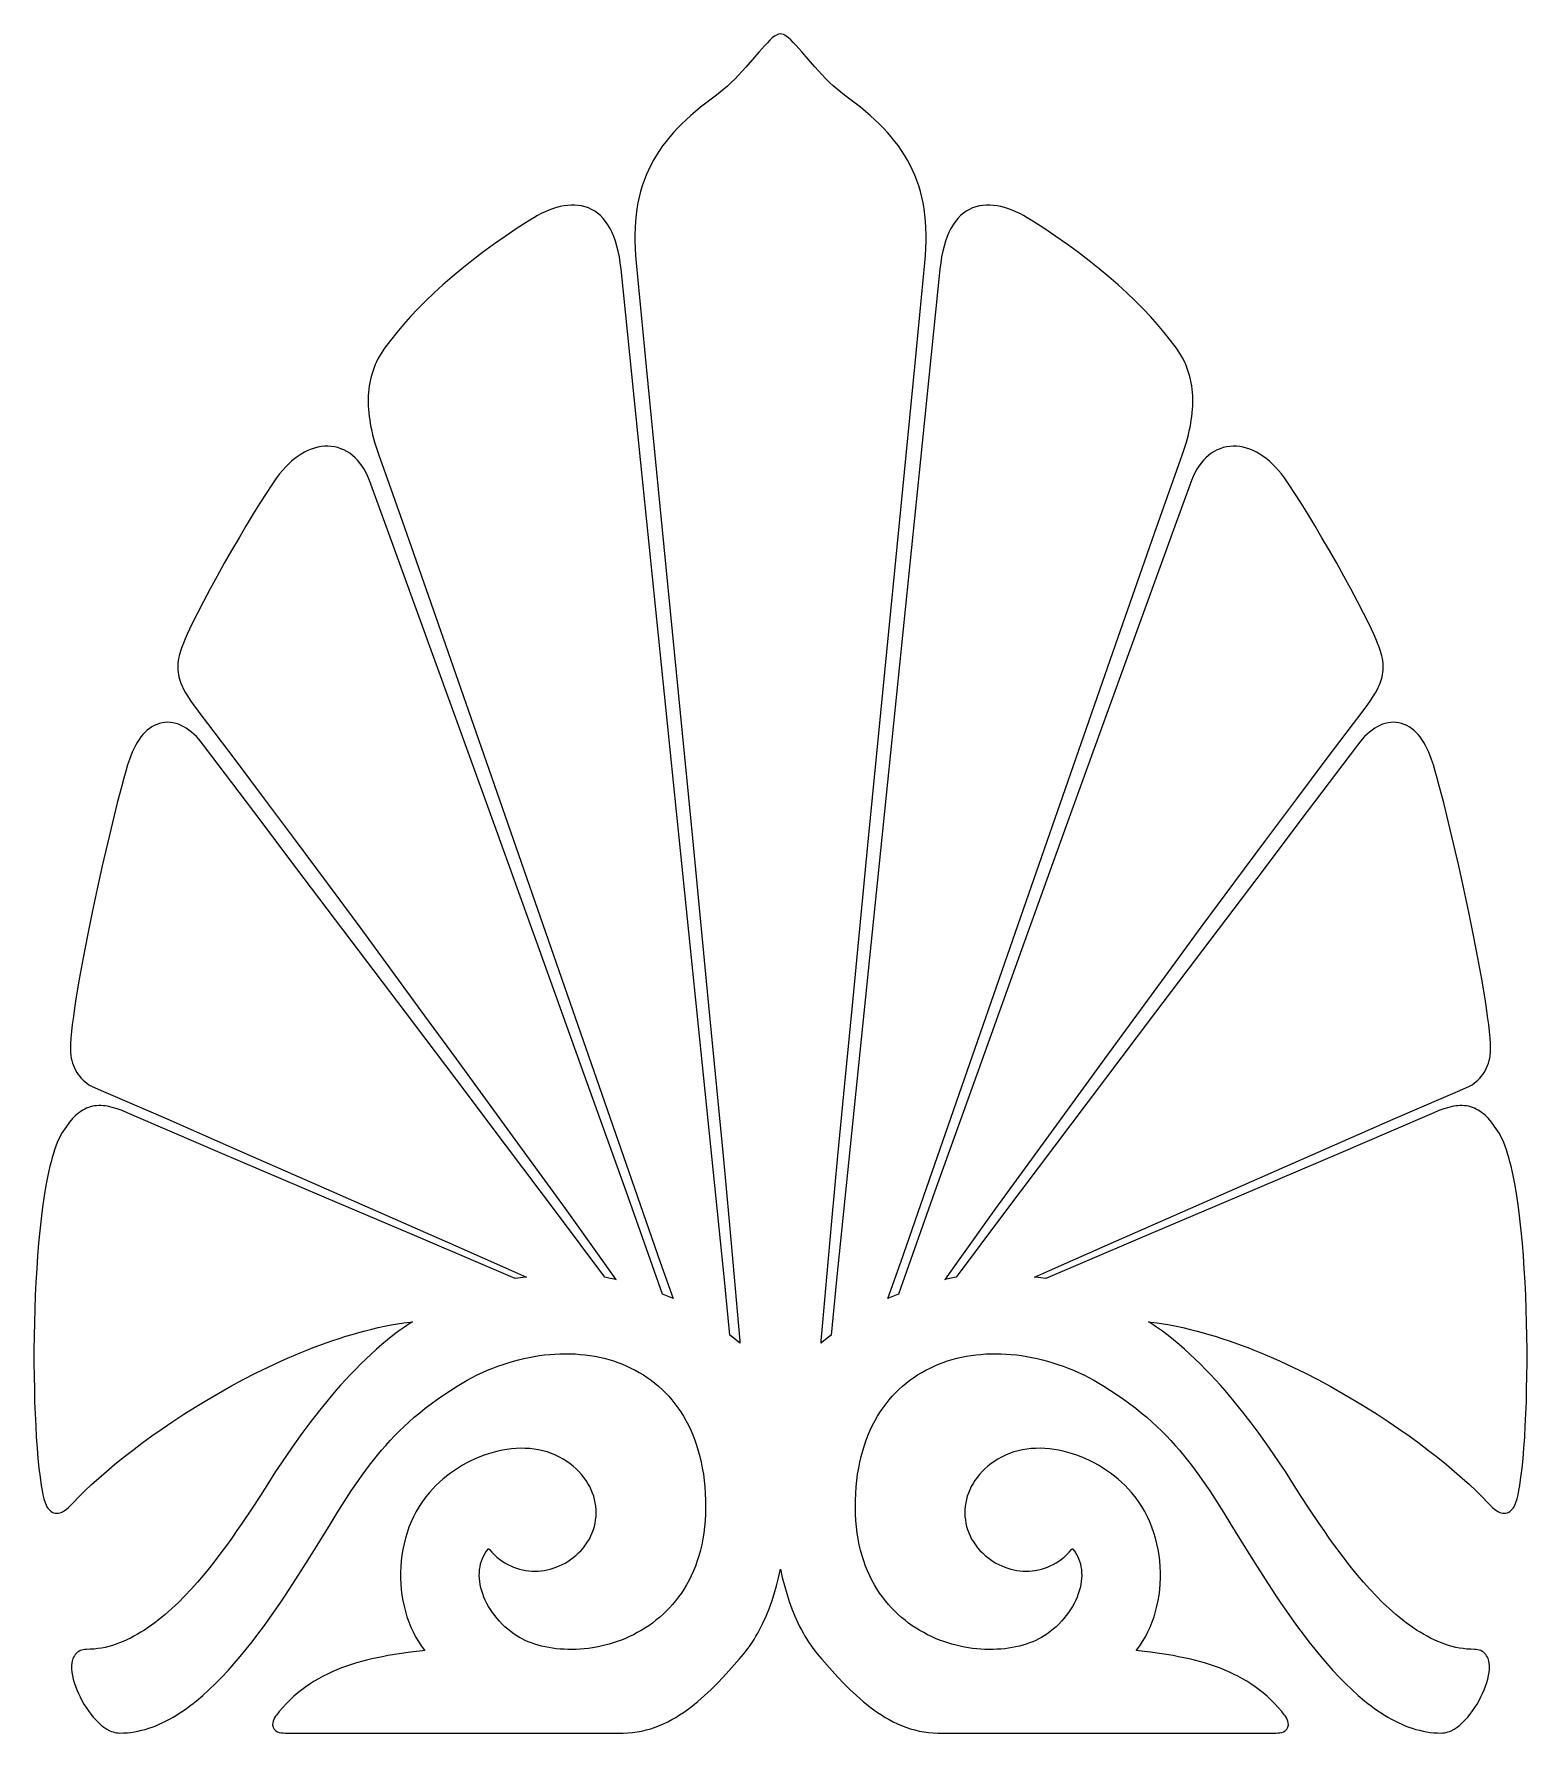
# Model space of a CAD drawing. Extents: x 555 to 855, y -396 to -54.
import ezdxf

# ---------------------------------------------------------------- set-up
doc = ezdxf.new("R2010")
doc.units = 0
doc.layers.add('IMPORT_-_09', color=18, linetype='CONTINUOUS')

msp = doc.modelspace()

# ---------------------------------------------------------------- linework, layer by layer
at = {"layer": 'IMPORT_-_09'}
msp.add_lwpolyline([(760.31, -94.92), (757.88, -93.28), (755.34, -91.64), (754.58, -91.18), (753.82, -90.74), (753.06, -90.34), (752.3, -89.98), (751.55, -89.66), (750.79, -89.38), (750.04, -89.14), (749.3, -88.94), (748.56, -88.79), (747.82, -88.69), (747.09, -88.63), (746.37, -88.63), (745.66, -88.69), (744.96, -88.8), (744.28, -88.97), (743.61, -89.2), (742.96, -89.5), (742.34, -89.85), (741.75, -90.28), (741.18, -90.76), (740.64, -91.31), (740.14, -91.92), (739.67, -92.59), (739.24, -93.32), (738.84, -94.12), (738.48, -94.98), (738.15, -95.9), (737.86, -96.88), (737.6, -97.93), (737.38, -99.05), (737.19, -100.24), (737.04, -101.49), (733.13, -139.75), (725.87, -210.52), (718.72, -280.45), (716.25, -304.68), (715.15, -315.76), (714.38, -316.37), (713.28, -317.28), (713.14, -317.4), (713.18, -316.93), (713.48, -313.26), (714.28, -304.12), (715.31, -292.85), (716.54, -279.77), (717.93, -265.22), (719.44, -249.5), (722.71, -215.91), (729.27, -149.15), (732.01, -121.17), (734.02, -100.24), (734.14, -98.76), (734.23, -97.31), (734.27, -95.9), (734.27, -94.52), (734.23, -93.19), (734.14, -91.89), (734.02, -90.62), (733.86, -89.39), (733.65, -88.19), (733.4, -87.02), (733.12, -85.88), (732.79, -84.77), (732.41, -83.68), (732, -82.62), (731.55, -81.59), (731.05, -80.58), (730.52, -79.59), (729.94, -78.62), (729.33, -77.67), (728.68, -76.74), (727.98, -75.83), (727.25, -74.94), (726.48, -74.06), (725.67, -73.19), (724.83, -72.33), (723.94, -71.48), (723.02, -70.64), (722.06, -69.81), (721.07, -68.98), (720.03, -68.15), (718.96, -67.33), (717.86, -66.51), (717.1, -65.95), (716.36, -65.35), (715.61, -64.69), (714.86, -63.98), (714.11, -63.23), (713.37, -62.46), (712.64, -61.67), (711.93, -60.87), (710.55, -59.3), (709.27, -57.82), (708.11, -56.51), (707.57, -55.94), (707.07, -55.43), (706.6, -55), (706.17, -54.65), (705.9, -54.49), (705.62, -54.36), (705.3, -54.27), (704.96, -54.24), (704.61, -54.29), (704.3, -54.39), (704.03, -54.53), (703.77, -54.69), (703.34, -55.05), (702.87, -55.5), (702.37, -56), (701.83, -56.58), (700.67, -57.88), (699.4, -59.36), (698.03, -60.92), (696.59, -62.5), (695.86, -63.26), (695.12, -64), (694.37, -64.7), (693.63, -65.36), (692.89, -65.96), (692.14, -66.51), (691.04, -67.33), (689.97, -68.15), (688.93, -68.98), (687.94, -69.81), (686.98, -70.64), (686.06, -71.48), (685.17, -72.33), (684.33, -73.19), (683.52, -74.06), (682.75, -74.94), (682.02, -75.83), (681.32, -76.74), (680.67, -77.67), (680.06, -78.62), (679.48, -79.59), (678.95, -80.58), (678.45, -81.59), (678, -82.62), (677.59, -83.68), (677.21, -84.77), (676.88, -85.88), (676.6, -87.02), (676.35, -88.19), (676.14, -89.39), (675.98, -90.62), (675.85, -91.89), (675.77, -93.19), (675.73, -94.52), (675.73, -95.9), (675.77, -97.31), (675.85, -98.76), (675.98, -100.24), (677.99, -121.17), (680.73, -149.15), (687.29, -215.91), (690.56, -249.5), (693.46, -279.77), (694.69, -292.85), (695.72, -304.12), (696.52, -313.26), (696.82, -316.93), (696.86, -317.4), (696.72, -317.28), (695.62, -316.37), (694.85, -315.76), (694.51, -312.29), (693.75, -304.68), (691.28, -280.45), (684.13, -210.52), (676.87, -139.75), (672.96, -101.49), (672.81, -100.24), (672.62, -99.05), (672.4, -97.93), (672.14, -96.88), (671.85, -95.9), (671.52, -94.98), (671.16, -94.12), (670.76, -93.32), (670.33, -92.59), (669.86, -91.92), (669.36, -91.31), (668.82, -90.76), (668.25, -90.28), (667.66, -89.85), (667.04, -89.5), (666.39, -89.2), (665.72, -88.97), (665.04, -88.8), (664.34, -88.69), (663.63, -88.63), (662.91, -88.63), (662.18, -88.69), (661.44, -88.79), (660.7, -88.94), (659.96, -89.14), (659.21, -89.38), (658.45, -89.66), (657.7, -89.98), (656.94, -90.34), (656.18, -90.74), (655.42, -91.18), (654.66, -91.64), (652.12, -93.28), (649.69, -94.92), (647.36, -96.55), (645.14, -98.18), (643, -99.81), (640.97, -101.43), (639.03, -103.04), (637.18, -104.65), (635.42, -106.26), (633.74, -107.86), (632.16, -109.46), (630.66, -111.06), (629.24, -112.65), (627.9, -114.24), (626.63, -115.83), (625.45, -117.41), (625.08, -117.93), (624.74, -118.46), (624.42, -119.01), (624.11, -119.56), (623.83, -120.13), (623.58, -120.7), (623.34, -121.28), (623.13, -121.88), (622.93, -122.48), (622.76, -123.09), (622.61, -123.71), (622.48, -124.34), (622.37, -124.98), (622.29, -125.63), (622.22, -126.28), (622.18, -126.94), (622.16, -127.62), (622.15, -128.3), (622.17, -128.99), (622.21, -129.68), (622.27, -130.39), (622.35, -131.1), (622.45, -131.82), (622.57, -132.55), (622.7, -133.29), (622.86, -134.03), (623.04, -134.79), (623.24, -135.55), (623.45, -136.32), (623.69, -137.1), (624.22, -138.67), (626.68, -145.65), (629.82, -154.57), (637.67, -177.03), (646.92, -203.57), (656.73, -231.73), (674.55, -282.96), (680.85, -301.08), (683.42, -308.43), (683.28, -308.36), (681.99, -307.82), (681.29, -307.52), (674.03, -287.05), (665.57, -263.36), (656.59, -238.33), (647.62, -213.42), (639.18, -190.08), (631.82, -169.76), (626.05, -153.91), (622.4, -143.97), (622.08, -143.19), (621.73, -142.45), (621.35, -141.75), (620.94, -141.09), (620.49, -140.48), (620.02, -139.92), (619.52, -139.41), (619, -138.94), (618.45, -138.53), (617.87, -138.17), (617.28, -137.85), (616.66, -137.6), (616.03, -137.39), (615.39, -137.24), (614.74, -137.15), (614.07, -137.11), (613.4, -137.12), (612.73, -137.19), (612.05, -137.31), (611.38, -137.48), (610.7, -137.71), (610.03, -137.98), (609.36, -138.31), (608.7, -138.69), (608.05, -139.11), (607.4, -139.58), (606.77, -140.11), (606.14, -140.68), (605.53, -141.3), (604.92, -141.96), (604.33, -142.68), (603.76, -143.44), (602.77, -144.88), (601.65, -146.59), (600.41, -148.55), (599.07, -150.71), (597.66, -153.04), (596.2, -155.5), (594.71, -158.05), (593.24, -160.64), (591.78, -163.23), (590.38, -165.8), (589.06, -168.29), (587.83, -170.66), (586.74, -172.88), (585.79, -174.91), (585.38, -175.84), (585.01, -176.72), (584.7, -177.52), (584.43, -178.27), (584.28, -178.77), (584.15, -179.27), (584.04, -179.76), (583.96, -180.24), (583.91, -180.72), (583.88, -181.19), (583.88, -181.65), (583.9, -182.12), (583.95, -182.57), (584.02, -183.02), (584.12, -183.46), (584.23, -183.9), (584.37, -184.34), (584.53, -184.76), (584.7, -185.19), (584.9, -185.62), (585.33, -186.45), (585.83, -187.3), (586.38, -188.15), (586.99, -189.02), (587.64, -189.91), (588.34, -190.84), (589.86, -192.82), (595.37, -200.1), (601.27, -207.97), (607.48, -216.29), (613.9, -224.95), (620.44, -233.8), (627, -242.72), (633.5, -251.57), (639.83, -260.24), (651.65, -276.46), (661.71, -290.35), (669.26, -300.86), (671.87, -304.52), (671.95, -304.63), (670.77, -304.37), (669.73, -304.15), (660, -291.15), (649.95, -277.77), (639.82, -264.34), (629.66, -250.89), (609.3, -223.97), (599.17, -210.55), (589.09, -197.18), (588.62, -196.58), (588.13, -196.01), (587.64, -195.48), (587.14, -195), (586.64, -194.56), (586.12, -194.16), (585.6, -193.81), (585.08, -193.49), (584.55, -193.23), (584.01, -193), (583.47, -192.83), (582.92, -192.7), (582.37, -192.63), (581.83, -192.6), (581.28, -192.62), (580.74, -192.7), (580.21, -192.83), (579.69, -193.01), (579.18, -193.23), (578.69, -193.51), (578.22, -193.83), (577.76, -194.19), (577.32, -194.6), (576.9, -195.05), (576.49, -195.54), (576.11, -196.07), (575.74, -196.65), (575.39, -197.26), (575.05, -197.91), (574.74, -198.6), (574.44, -199.33), (574.17, -200.1), (573.82, -201.18), (573.44, -202.41), (573.04, -203.81), (572.62, -205.35), (571.71, -208.81), (570.75, -212.71), (569.74, -216.95), (568.72, -221.44), (567.7, -226.08), (566.71, -230.78), (565.77, -235.44), (564.9, -239.96), (564.11, -244.25), (563.44, -248.21), (563.16, -250.04), (562.91, -251.75), (562.7, -253.33), (562.53, -254.77), (562.41, -256.07), (562.33, -257.21), (562.31, -258.19), (562.34, -258.99), (562.4, -259.56), (562.49, -260.09), (562.61, -260.61), (562.75, -261.12), (562.92, -261.6), (563.12, -262.07), (563.34, -262.52), (563.6, -262.96), (563.87, -263.37), (564.18, -263.77), (564.5, -264.14), (564.86, -264.5), (565.23, -264.83), (565.63, -265.15), (566.05, -265.44), (566.54, -265.75), (568.5, -266.58), (571.8, -268), (581.86, -272.39), (595.23, -278.25), (610.38, -284.9), (639.78, -297.86), (650.93, -302.8), (653.93, -304.14), (653.25, -304.21), (651.68, -304.41), (642.9, -300.64), (633.22, -296.51), (612.82, -287.83), (592.44, -279.14), (582.78, -275), (573.75, -271.09), (572.69, -270.65), (571.68, -270.29), (570.72, -270), (570.24, -269.88), (569.78, -269.79), (569.33, -269.72), (568.89, -269.67), (568.45, -269.64), (568.02, -269.64), (567.59, -269.66), (567.18, -269.71), (566.76, -269.78), (566.36, -269.88), (565.97, -270.01), (565.58, -270.16), (565.2, -270.34), (564.83, -270.54), (564.47, -270.77), (564.12, -271.02), (563.77, -271.29), (563.44, -271.59), (563.1, -271.91), (562.77, -272.25), (562.14, -272.99), (561.5, -273.82), (560.86, -274.75), (560.54, -275.27), (560.24, -275.83), (559.94, -276.44), (559.66, -277.09), (559.39, -277.78), (559.14, -278.51), (558.89, -279.28), (558.65, -280.09), (558.42, -280.94), (558.2, -281.83), (557.78, -283.69), (557.4, -285.69), (557.04, -287.81), (556.72, -290.05), (556.43, -292.38), (556.16, -294.8), (555.93, -297.29), (555.72, -299.85), (555.54, -302.47), (555.38, -305.13), (555.26, -307.82), (555.15, -310.54), (555.08, -313.26), (555.03, -315.98), (555, -318.69), (555, -321.37), (555.02, -324.02), (555.07, -326.62), (555.13, -329.16), (555.22, -331.63), (555.34, -334.02), (555.47, -336.32), (555.62, -338.51), (555.8, -340.59), (556, -342.54), (556.21, -344.36), (556.45, -346.03), (556.62, -347.03), (556.8, -347.91), (557, -348.7), (557.22, -349.39), (557.46, -349.98), (557.61, -350.27), (557.77, -350.53), (557.95, -350.77), (558.15, -350.99), (558.38, -351.19), (558.65, -351.36), (558.94, -351.48), (559.25, -351.56), (559.56, -351.59), (559.87, -351.57), (560.16, -351.51), (560.44, -351.42), (560.7, -351.31), (560.96, -351.16), (561.44, -350.84), (561.92, -350.44), (562.41, -349.97), (562.91, -349.45), (564.01, -348.28), (565.23, -347.07), (566.56, -345.81), (568, -344.5), (569.55, -343.16), (571.19, -341.78), (572.94, -340.37), (574.77, -338.94), (576.69, -337.5), (578.69, -336.04), (580.77, -334.59), (582.92, -333.13), (585.13, -331.68), (587.41, -330.24), (589.74, -328.83), (592.12, -327.43), (594.54, -326.06), (597.01, -324.73), (599.52, -323.44), (602.05, -322.2), (604.62, -321.01), (605.91, -320.43), (607.2, -319.87), (608.5, -319.33), (609.8, -318.8), (611.1, -318.29), (612.41, -317.8), (613.72, -317.32), (615.03, -316.87), (616.34, -316.43), (617.65, -316.02), (618.95, -315.62), (620.26, -315.25), (621.56, -314.9), (622.87, -314.58), (624.16, -314.27), (625.46, -314), (626.75, -313.74), (628.03, -313.52), (629.31, -313.32), (630.58, -313.14), (631.03, -313.09), (630.59, -313.37), (629.42, -314.16), (628.27, -314.99), (627.13, -315.86), (626, -316.75), (624.89, -317.68), (623.8, -318.63), (622.72, -319.61), (621.66, -320.61), (620.61, -321.63), (619.59, -322.67), (618.58, -323.72), (617.59, -324.78), (616.62, -325.85), (615.67, -326.94), (614.74, -328.02), (613.83, -329.11), (612.07, -331.28), (610.41, -333.43), (608.83, -335.54), (607.36, -337.6), (605.99, -339.57), (604.72, -341.44), (603.56, -343.2), (602.1, -345.47), (600.48, -348), (598.7, -350.73), (596.79, -353.61), (595.78, -355.08), (594.73, -356.57), (593.66, -358.07), (592.55, -359.57), (591.41, -361.06), (590.25, -362.54), (589.05, -364), (587.83, -365.43), (586.58, -366.82), (585.3, -368.18), (584.01, -369.49), (582.68, -370.74), (582.02, -371.34), (581.34, -371.93), (580.67, -372.5), (579.98, -373.05), (579.29, -373.58), (578.6, -374.09), (577.91, -374.58), (577.21, -375.05), (576.5, -375.49), (575.79, -375.91), (575.08, -376.31), (574.37, -376.68), (573.65, -377.03), (572.93, -377.35), (572.2, -377.65), (571.48, -377.91), (570.75, -378.15), (570.02, -378.36), (569.28, -378.54), (568.55, -378.68), (567.81, -378.8), (567.07, -378.88), (566.32, -378.93), (565.54, -378.95), (565.24, -378.96), (564.91, -379.01), (564.59, -379.09), (564.29, -379.2), (564, -379.35), (563.74, -379.53), (563.5, -379.74), (563.29, -379.97), (563.11, -380.22), (562.96, -380.49), (562.83, -380.76), (562.74, -381.05), (562.66, -381.34), (562.6, -381.65), (562.55, -382.25), (562.56, -382.88), (562.62, -383.54), (562.73, -384.21), (562.89, -384.9), (563.09, -385.61), (563.33, -386.33), (563.61, -387.05), (563.92, -387.78), (564.26, -388.5), (564.63, -389.22), (565.04, -389.93), (565.46, -390.62), (565.92, -391.29), (566.39, -391.94), (566.89, -392.55), (567.4, -393.13), (567.94, -393.67), (568.49, -394.16), (569.06, -394.6), (569.65, -394.98), (570.25, -395.29), (570.58, -395.43), (570.9, -395.54), (571.22, -395.63), (571.55, -395.7), (571.89, -395.74), (572.22, -395.76), (572.97, -395.74), (573.7, -395.69), (574.44, -395.62), (575.17, -395.51), (575.89, -395.37), (576.61, -395.21), (577.33, -395.02), (578.05, -394.8), (578.76, -394.55), (579.47, -394.28), (580.17, -393.99), (580.87, -393.67), (581.56, -393.32), (582.25, -392.96), (582.94, -392.57), (583.62, -392.16), (584.3, -391.73), (584.98, -391.28), (585.65, -390.81), (586.31, -390.32), (586.98, -389.81), (587.64, -389.29), (588.94, -388.19), (590.23, -387.02), (591.5, -385.8), (592.76, -384.52), (594.01, -383.19), (595.23, -381.81), (596.44, -380.39), (597.64, -378.93), (598.82, -377.44), (599.98, -375.92), (601.13, -374.38), (602.25, -372.81), (603.36, -371.24), (604.46, -369.65), (605.53, -368.05), (607.62, -364.86), (609.64, -361.69), (611.58, -358.59), (614.52, -353.81), (615.94, -351.51), (617.34, -349.28), (618.75, -347.1), (620.19, -344.98), (620.92, -343.94), (621.66, -342.91), (622.42, -341.9), (623.2, -340.9), (624, -339.9), (624.82, -338.92), (625.67, -337.95), (626.54, -336.99), (627.45, -336.03), (628.38, -335.09), (629.35, -334.15), (630.36, -333.22), (631.41, -332.3), (632.5, -331.39), (633.63, -330.48), (634.82, -329.58), (636.05, -328.68), (637.33, -327.79), (638.67, -326.9), (640.06, -326.01), (641.06, -325.42), (642.06, -324.85), (643.07, -324.31), (644.08, -323.79), (645.11, -323.31), (646.13, -322.85), (647.17, -322.43), (648.2, -322.03), (649.25, -321.66), (650.29, -321.32), (651.33, -321.01), (652.38, -320.73), (653.43, -320.48), (654.47, -320.25), (655.52, -320.06), (656.56, -319.9), (657.6, -319.76), (658.63, -319.65), (659.67, -319.58), (660.69, -319.53), (661.71, -319.51), (662.73, -319.52), (663.73, -319.57), (664.73, -319.64), (665.72, -319.74), (666.7, -319.87), (667.67, -320.03), (668.63, -320.22), (669.57, -320.44), (670.51, -320.69), (671.43, -320.97), (672.34, -321.28), (673.23, -321.62), (674.1, -321.99), (674.96, -322.39), (675.81, -322.82), (676.63, -323.28), (677.44, -323.77), (678.23, -324.29), (679, -324.85), (679.75, -325.43), (680.48, -326.04), (681.19, -326.68), (681.88, -327.36), (682.54, -328.06), (683.18, -328.8), (683.8, -329.57), (684.39, -330.37), (684.95, -331.2), (685.49, -332.06), (686.01, -332.96), (686.49, -333.89), (686.95, -334.85), (687.38, -335.84), (687.78, -336.87), (688.14, -337.93), (688.48, -339.02), (688.79, -340.15), (689.06, -341.31), (689.29, -342.5), (689.5, -343.73), (689.66, -345), (689.8, -346.29), (689.89, -347.63), (689.95, -349.04), (689.96, -350.42), (689.93, -351.76), (689.86, -353.06), (689.74, -354.33), (689.59, -355.56), (689.4, -356.75), (689.17, -357.91), (688.9, -359.03), (688.6, -360.12), (688.27, -361.17), (687.9, -362.19), (687.5, -363.18), (687.07, -364.13), (686.62, -365.05), (686.13, -365.94), (685.62, -366.79), (685.08, -367.62), (684.52, -368.41), (683.93, -369.17), (683.33, -369.9), (682.7, -370.6), (682.04, -371.27), (681.37, -371.91), (680.69, -372.52), (679.98, -373.1), (679.26, -373.65), (678.52, -374.18), (677.77, -374.67), (677, -375.14), (676.23, -375.58), (675.44, -375.99), (674.64, -376.37), (673.84, -376.73), (673.02, -377.06), (672.2, -377.36), (671.38, -377.64), (670.55, -377.88), (669.72, -378.11), (668.89, -378.3), (668.05, -378.47), (667.22, -378.62), (666.39, -378.74), (665.56, -378.83), (664.73, -378.9), (663.92, -378.94), (663.1, -378.96), (662.3, -378.96), (661.51, -378.93), (660.72, -378.88), (659.95, -378.81), (659.19, -378.71), (658.44, -378.59), (657.71, -378.44), (656.99, -378.28), (656.3, -378.09), (655.62, -377.88), (654.96, -377.66), (654.32, -377.41), (653.71, -377.14), (653.12, -376.85), (652.55, -376.54), (652.01, -376.22), (651.49, -375.87), (650.85, -375.4), (650.23, -374.9), (649.64, -374.38), (649.07, -373.85), (648.54, -373.29), (648.04, -372.72), (647.57, -372.14), (647.13, -371.54), (646.72, -370.94), (646.34, -370.32), (646, -369.7), (645.69, -369.08), (645.41, -368.45), (645.17, -367.81), (644.97, -367.18), (644.79, -366.55), (644.66, -365.93), (644.56, -365.3), (644.5, -364.69), (644.47, -364.08), (644.49, -363.49), (644.53, -362.91), (644.62, -362.33), (644.74, -361.78), (644.9, -361.23), (645.1, -360.71), (645.34, -360.2), (645.61, -359.71), (645.93, -359.23), (646.28, -358.78), (646.35, -358.7), (646.51, -358.9), (647, -359.43), (647.5, -359.93), (648.01, -360.39), (648.54, -360.81), (649.09, -361.2), (649.64, -361.56), (650.21, -361.88), (650.79, -362.17), (651.38, -362.42), (651.98, -362.64), (652.58, -362.82), (653.19, -362.97), (653.8, -363.09), (654.42, -363.17), (655.04, -363.22), (655.66, -363.23), (656.29, -363.21), (656.91, -363.16), (657.52, -363.07), (658.14, -362.96), (658.75, -362.81), (659.35, -362.62), (659.95, -362.41), (660.54, -362.17), (661.12, -361.89), (661.7, -361.59), (662.26, -361.25), (662.81, -360.89), (663.35, -360.49), (663.88, -360.06), (664.43, -359.57), (664.94, -359.05), (665.41, -358.51), (665.85, -357.94), (666.24, -357.36), (666.6, -356.76), (666.91, -356.14), (667.18, -355.52), (667.42, -354.87), (667.61, -354.22), (667.76, -353.56), (667.86, -352.89), (667.93, -352.22), (667.96, -351.55), (667.94, -350.87), (667.88, -350.19), (667.78, -349.52), (667.64, -348.84), (667.46, -348.18), (667.23, -347.52), (666.97, -346.86), (666.66, -346.22), (666.31, -345.59), (665.92, -344.98), (665.49, -344.38), (665.02, -343.79), (664.51, -343.22), (663.96, -342.68), (663.36, -342.15), (662.73, -341.65), (662.06, -341.17), (661.35, -340.72), (660.58, -340.28), (659.78, -339.88), (658.96, -339.54), (658.11, -339.25), (657.26, -339.02), (656.38, -338.83), (655.5, -338.68), (654.6, -338.59), (653.7, -338.54), (652.78, -338.53), (651.87, -338.57), (650.95, -338.65), (650.03, -338.77), (649.11, -338.92), (648.19, -339.12), (647.27, -339.35), (646.36, -339.62), (645.46, -339.93), (644.56, -340.27), (643.68, -340.64), (642.81, -341.05), (641.95, -341.48), (641.1, -341.95), (640.28, -342.45), (639.47, -342.97), (638.68, -343.52), (637.91, -344.1), (637.17, -344.71), (636.45, -345.34), (635.77, -346), (635.11, -346.68), (634.47, -347.38), (633.73, -348.3), (633.04, -349.25), (632.4, -350.23), (631.81, -351.24), (631.27, -352.28), (630.79, -353.33), (630.35, -354.41), (629.97, -355.51), (629.64, -356.62), (629.35, -357.74), (629.11, -358.88), (628.93, -360.02), (628.79, -361.16), (628.69, -362.31), (628.65, -363.46), (628.65, -364.61), (628.7, -365.75), (628.79, -366.89), (628.93, -368.02), (629.12, -369.13), (629.35, -370.23), (629.63, -371.32), (629.95, -372.38), (630.32, -373.43), (630.73, -374.45), (631.18, -375.44), (631.68, -376.41), (632.23, -377.34), (632.82, -378.24), (633.45, -379.1), (633.5, -379.16), (633.05, -379.21), (630.68, -379.5), (628.37, -379.83), (626.13, -380.2), (625.03, -380.41), (623.95, -380.63), (622.88, -380.86), (621.83, -381.12), (620.79, -381.39), (619.78, -381.68), (618.77, -382), (617.78, -382.33), (616.81, -382.68), (615.86, -383.06), (614.92, -383.47), (614, -383.9), (613.09, -384.35), (612.2, -384.84), (611.33, -385.35), (610.48, -385.89), (609.64, -386.46), (608.82, -387.07), (608.02, -387.71), (607.24, -388.38), (606.47, -389.08), (605.73, -389.82), (605, -390.6), (604.29, -391.42), (603.77, -392.07), (603.54, -392.4), (603.35, -392.71), (603.18, -393.03), (603.05, -393.36), (602.96, -393.72), (602.94, -394.13), (603.03, -394.57), (603.25, -394.98), (603.57, -395.29), (603.93, -395.5), (604.29, -395.63), (604.67, -395.7), (605.06, -395.74), (605.46, -395.76), (673.39, -395.76), (674.33, -395.73), (675.28, -395.65), (676.22, -395.53), (677.14, -395.36), (678.04, -395.14), (678.93, -394.89), (679.8, -394.59), (680.66, -394.26), (681.5, -393.9), (682.33, -393.5), (683.14, -393.07), (683.94, -392.61), (684.72, -392.13), (685.48, -391.63), (686.23, -391.1), (686.97, -390.56), (687.69, -389.99), (688.39, -389.42), (689.08, -388.83), (689.76, -388.22), (691.06, -387), (692.31, -385.75), (693.5, -384.5), (694.62, -383.27), (695.69, -382.06), (696.7, -380.9), (697.15, -380.39), (697.61, -379.85), (698.05, -379.29), (698.47, -378.72), (698.89, -378.14), (699.3, -377.54), (699.69, -376.93), (700.07, -376.3), (700.44, -375.67), (700.8, -375.01), (701.14, -374.35), (701.48, -373.66), (702.11, -372.27), (702.7, -370.82), (703.25, -369.32), (703.75, -367.77), (704.21, -366.18), (704.63, -364.53), (705, -362.85), (705.36, -364.48), (705.78, -366.13), (706.24, -367.73), (706.74, -369.29), (707.29, -370.79), (707.88, -372.25), (708.51, -373.64), (708.85, -374.33), (709.19, -375), (709.55, -375.65), (709.92, -376.29), (710.3, -376.92), (710.7, -377.53), (711.1, -378.13), (711.52, -378.72), (711.95, -379.29), (712.39, -379.84), (712.84, -380.39), (713.3, -380.9), (715.37, -383.26), (716.5, -384.5), (717.69, -385.75), (718.94, -387), (720.24, -388.22), (720.92, -388.83), (721.61, -389.42), (722.31, -389.99), (723.03, -390.56), (723.77, -391.1), (724.52, -391.63), (725.28, -392.13), (726.06, -392.61), (726.86, -393.07), (727.67, -393.5), (728.5, -393.9), (729.34, -394.26), (730.2, -394.59), (731.07, -394.89), (731.96, -395.14), (732.86, -395.36), (733.78, -395.53), (734.72, -395.65), (735.67, -395.73), (736.61, -395.76), (804.54, -395.76), (804.94, -395.74), (805.33, -395.7), (805.71, -395.63), (806.07, -395.5), (806.43, -395.29), (806.75, -394.98), (806.97, -394.57), (807.06, -394.13), (807.04, -393.72), (806.95, -393.36), (806.82, -393.03), (806.65, -392.71), (806.46, -392.4), (806.23, -392.07), (805.71, -391.42), (805, -390.6), (804.27, -389.82), (803.53, -389.08), (802.76, -388.38), (801.98, -387.71), (801.18, -387.07), (800.36, -386.46), (799.52, -385.89), (798.67, -385.35), (797.8, -384.84), (796.91, -384.35), (796, -383.9), (795.08, -383.47), (794.14, -383.06), (793.19, -382.68), (792.22, -382.33), (791.23, -382), (790.22, -381.68), (789.21, -381.39), (788.17, -381.12), (787.12, -380.86), (786.05, -380.63), (784.97, -380.41), (783.87, -380.2), (781.63, -379.83), (779.32, -379.5), (776.95, -379.21), (776.5, -379.16), (776.55, -379.1), (777.18, -378.24), (777.77, -377.34), (778.32, -376.41), (778.82, -375.44), (779.27, -374.45), (779.68, -373.43), (780.05, -372.38), (780.37, -371.32), (780.65, -370.23), (780.88, -369.13), (781.07, -368.02), (781.21, -366.89), (781.3, -365.75), (781.35, -364.61), (781.35, -363.46), (781.31, -362.31), (781.21, -361.16), (781.07, -360.02), (780.89, -358.88), (780.65, -357.74), (780.36, -356.62), (780.03, -355.51), (779.64, -354.41), (779.21, -353.33), (778.72, -352.28), (778.19, -351.24), (777.6, -350.23), (776.96, -349.25), (776.27, -348.3), (775.52, -347.38), (774.89, -346.68), (774.23, -346), (773.54, -345.34), (772.83, -344.71), (772.09, -344.1), (771.32, -343.52), (770.53, -342.97), (769.72, -342.45), (768.9, -341.95), (768.05, -341.48), (767.19, -341.05), (766.32, -340.64), (765.44, -340.27), (764.54, -339.93), (763.64, -339.62), (762.73, -339.35), (761.81, -339.12), (760.89, -338.92), (759.97, -338.77), (759.05, -338.65), (758.13, -338.57), (757.22, -338.53), (756.3, -338.54), (755.4, -338.59), (754.5, -338.68), (753.62, -338.83), (752.74, -339.02), (751.89, -339.25), (751.04, -339.54), (750.22, -339.88), (749.42, -340.28), (748.65, -340.72), (747.94, -341.17), (747.27, -341.65), (746.64, -342.15), (746.04, -342.68), (745.49, -343.22), (744.98, -343.79), (744.51, -344.38), (744.08, -344.98), (743.69, -345.59), (743.34, -346.22), (743.03, -346.86), (742.77, -347.52), (742.54, -348.18), (742.36, -348.84), (742.22, -349.52), (742.12, -350.19), (742.06, -350.87), (742.04, -351.55), (742.07, -352.22), (742.14, -352.89), (742.24, -353.56), (742.39, -354.22), (742.58, -354.87), (742.82, -355.52), (743.09, -356.14), (743.4, -356.76), (743.76, -357.36), (744.15, -357.94), (744.59, -358.51), (745.06, -359.05), (745.57, -359.57), (746.12, -360.06), (746.65, -360.49), (747.19, -360.89), (747.74, -361.25), (748.3, -361.59), (748.88, -361.89), (749.46, -362.17), (750.05, -362.41), (750.65, -362.62), (751.25, -362.81), (751.86, -362.96), (752.48, -363.07), (753.09, -363.16), (753.71, -363.21), (754.34, -363.23), (754.96, -363.22), (755.58, -363.17), (756.2, -363.09), (756.81, -362.97), (757.42, -362.82), (758.02, -362.64), (758.62, -362.42), (759.21, -362.17), (759.79, -361.88), (760.36, -361.56), (760.91, -361.2), (761.46, -360.81), (761.99, -360.39), (762.5, -359.93), (763, -359.43), (763.49, -358.9), (763.65, -358.7), (763.72, -358.78), (764.07, -359.23), (764.39, -359.71), (764.66, -360.2), (764.9, -360.71), (765.1, -361.23), (765.26, -361.78), (765.38, -362.33), (765.47, -362.91), (765.51, -363.49), (765.53, -364.08), (765.5, -364.69), (765.44, -365.3), (765.34, -365.93), (765.21, -366.55), (765.03, -367.18), (764.83, -367.81), (764.59, -368.45), (764.31, -369.08), (764, -369.7), (763.66, -370.32), (763.28, -370.94), (762.87, -371.54), (762.43, -372.14), (761.96, -372.72), (761.46, -373.29), (760.93, -373.85), (760.36, -374.38), (759.77, -374.9), (759.15, -375.4), (758.51, -375.87), (757.99, -376.22), (757.45, -376.54), (756.88, -376.85), (756.29, -377.14), (755.68, -377.41), (755.04, -377.66), (754.38, -377.88), (753.7, -378.09), (753.01, -378.28), (752.29, -378.44), (751.56, -378.59), (750.81, -378.71), (750.05, -378.81), (749.28, -378.88), (748.49, -378.93), (747.7, -378.96), (746.9, -378.96), (746.08, -378.94), (745.27, -378.9), (744.44, -378.83), (743.61, -378.74), (742.78, -378.62), (741.95, -378.47), (741.11, -378.3), (740.28, -378.11), (739.45, -377.88), (738.62, -377.64), (737.8, -377.36), (736.98, -377.06), (736.16, -376.73), (735.36, -376.37), (734.56, -375.99), (733.77, -375.58), (733, -375.14), (732.23, -374.67), (731.48, -374.18), (730.74, -373.65), (730.02, -373.1), (729.31, -372.52), (728.63, -371.91), (727.96, -371.27), (727.3, -370.6), (726.67, -369.9), (726.07, -369.17), (725.48, -368.41), (724.92, -367.62), (724.38, -366.79), (723.87, -365.94), (723.38, -365.05), (722.93, -364.13), (722.5, -363.18), (722.1, -362.19), (721.73, -361.17), (721.4, -360.12), (721.1, -359.03), (720.83, -357.91), (720.6, -356.75), (720.41, -355.56), (720.26, -354.33), (720.14, -353.06), (720.07, -351.76), (720.04, -350.42), (720.05, -349.04), (720.11, -347.63), (720.2, -346.29), (720.34, -345), (720.5, -343.73), (720.71, -342.5), (720.94, -341.31), (721.21, -340.15), (721.52, -339.02), (721.86, -337.93), (722.22, -336.87), (722.62, -335.84), (723.05, -334.85), (723.51, -333.89), (723.99, -332.96), (724.51, -332.06), (725.05, -331.2), (725.61, -330.37), (726.2, -329.57), (726.82, -328.8), (727.46, -328.06), (728.12, -327.36), (728.81, -326.68), (729.52, -326.04), (730.25, -325.43), (731, -324.85), (731.77, -324.29), (732.56, -323.77), (733.37, -323.28), (734.19, -322.82), (735.04, -322.39), (735.9, -321.99), (736.77, -321.62), (737.66, -321.28), (738.57, -320.97), (739.49, -320.69), (740.43, -320.44), (741.37, -320.22), (742.33, -320.03), (743.3, -319.87), (744.28, -319.74), (745.27, -319.64), (746.27, -319.57), (747.27, -319.52), (748.29, -319.51), (749.31, -319.53), (750.33, -319.58), (751.37, -319.65), (752.4, -319.76), (753.44, -319.9), (754.48, -320.06), (755.53, -320.25), (756.57, -320.48), (757.62, -320.73), (758.67, -321.01), (759.71, -321.32), (760.75, -321.66), (761.8, -322.03), (762.83, -322.43), (763.87, -322.85), (764.89, -323.31), (765.92, -323.79), (766.93, -324.31), (767.94, -324.85), (768.94, -325.42), (769.94, -326.01), (771.33, -326.9), (772.67, -327.79), (773.95, -328.68), (775.18, -329.58), (776.37, -330.48), (777.5, -331.39), (778.59, -332.3), (779.64, -333.22), (780.65, -334.15), (781.62, -335.09), (782.55, -336.03), (783.46, -336.99), (784.33, -337.95), (785.18, -338.92), (786, -339.9), (786.8, -340.9), (787.58, -341.9), (788.34, -342.91), (789.08, -343.94), (789.81, -344.98), (791.25, -347.1), (792.66, -349.28), (794.06, -351.51), (795.48, -353.81), (798.42, -358.59), (800.36, -361.69), (802.38, -364.86), (804.47, -368.05), (805.54, -369.65), (806.64, -371.24), (807.75, -372.81), (808.87, -374.38), (810.02, -375.92), (811.18, -377.44), (812.36, -378.93), (813.56, -380.39), (814.77, -381.81), (815.99, -383.19), (817.24, -384.52), (818.5, -385.8), (819.77, -387.02), (821.06, -388.19), (822.36, -389.29), (823.02, -389.81), (823.69, -390.32), (824.35, -390.81), (825.02, -391.28), (825.7, -391.73), (826.38, -392.16), (827.06, -392.57), (827.75, -392.96), (828.44, -393.32), (829.13, -393.67), (829.83, -393.99), (830.53, -394.28), (831.24, -394.55), (831.95, -394.8), (832.67, -395.02), (833.39, -395.21), (834.11, -395.37), (834.83, -395.51), (835.56, -395.62), (836.3, -395.69), (837.03, -395.74), (837.78, -395.76), (838.11, -395.74), (838.45, -395.7), (838.78, -395.63), (839.1, -395.54), (839.42, -395.43), (839.75, -395.29), (840.35, -394.98), (840.94, -394.6), (841.51, -394.16), (842.06, -393.67), (842.6, -393.13), (843.11, -392.55), (843.61, -391.94), (844.08, -391.29), (844.54, -390.62), (844.96, -389.93), (845.37, -389.22), (845.74, -388.5), (846.08, -387.78), (846.39, -387.05), (846.67, -386.33), (846.91, -385.61), (847.11, -384.9), (847.27, -384.21), (847.38, -383.54), (847.44, -382.88), (847.45, -382.25), (847.4, -381.65), (847.34, -381.34), (847.26, -381.05), (847.17, -380.76), (847.04, -380.49), (846.89, -380.22), (846.71, -379.97), (846.5, -379.74), (846.26, -379.53), (846, -379.35), (845.71, -379.2), (845.41, -379.09), (845.09, -379.01), (844.76, -378.96), (844.46, -378.95), (843.68, -378.93), (842.93, -378.88), (842.19, -378.8), (841.45, -378.68), (840.72, -378.54), (839.98, -378.36), (839.25, -378.15), (838.52, -377.91), (837.8, -377.65), (837.07, -377.35), (836.35, -377.03), (835.63, -376.68), (834.92, -376.31), (834.21, -375.91), (833.5, -375.49), (832.79, -375.05), (832.09, -374.58), (831.4, -374.09), (830.71, -373.58), (830.02, -373.05), (829.33, -372.5), (828.66, -371.93), (827.98, -371.34), (827.32, -370.74), (825.99, -369.49), (824.7, -368.18), (823.42, -366.82), (822.17, -365.43), (820.95, -364), (819.75, -362.54), (818.59, -361.06), (817.45, -359.57), (816.34, -358.07), (815.27, -356.57), (814.22, -355.08), (813.21, -353.61), (811.3, -350.73), (809.52, -348), (807.9, -345.47), (806.44, -343.2), (805.28, -341.44), (804.01, -339.57), (802.64, -337.6), (801.17, -335.54), (799.59, -333.43), (797.93, -331.28), (796.17, -329.11), (795.26, -328.02), (794.33, -326.94), (793.38, -325.85), (792.41, -324.78), (791.42, -323.72), (790.41, -322.67), (789.39, -321.63), (788.34, -320.61), (787.28, -319.61), (786.2, -318.63), (785.11, -317.68), (784, -316.75), (782.87, -315.86), (781.73, -314.99), (780.58, -314.16), (779.41, -313.37), (778.97, -313.09), (779.42, -313.14), (780.69, -313.32), (781.97, -313.52), (783.25, -313.74), (784.54, -314), (785.84, -314.27), (787.13, -314.58), (788.44, -314.9), (789.74, -315.25), (791.05, -315.62), (792.35, -316.02), (793.66, -316.43), (794.97, -316.87), (796.28, -317.32), (797.59, -317.8), (798.9, -318.29), (800.2, -318.8), (801.5, -319.33), (802.8, -319.87), (804.09, -320.43), (805.38, -321.01), (807.95, -322.2), (810.48, -323.44), (812.99, -324.73), (815.46, -326.06), (817.88, -327.43), (820.26, -328.83), (822.59, -330.24), (824.87, -331.68), (827.08, -333.13), (829.23, -334.59), (831.31, -336.04), (833.31, -337.5), (835.23, -338.94), (837.06, -340.37), (838.81, -341.78), (840.45, -343.16), (842, -344.5), (843.44, -345.81), (844.77, -347.07), (845.99, -348.28), (847.09, -349.45), (847.59, -349.97), (848.08, -350.44), (848.56, -350.84), (849.04, -351.16), (849.3, -351.31), (849.56, -351.42), (849.84, -351.51), (850.13, -351.57), (850.44, -351.59), (850.75, -351.56), (851.06, -351.48), (851.35, -351.36), (851.62, -351.19), (851.85, -350.99), (852.05, -350.77), (852.23, -350.53), (852.39, -350.27), (852.54, -349.98), (852.78, -349.39), (853, -348.7), (853.2, -347.91), (853.38, -347.03), (853.55, -346.03), (853.79, -344.36), (854, -342.54), (854.2, -340.59), (854.38, -338.51), (854.53, -336.32), (854.66, -334.02), (854.78, -331.63), (854.87, -329.16), (854.93, -326.62), (854.98, -324.02), (855, -321.37), (855, -318.69), (854.97, -315.98), (854.92, -313.26), (854.85, -310.54), (854.74, -307.82), (854.62, -305.13), (854.46, -302.47), (854.28, -299.85), (854.07, -297.29), (853.84, -294.8), (853.57, -292.38), (853.28, -290.05), (852.96, -287.81), (852.6, -285.69), (852.22, -283.69), (851.8, -281.83), (851.58, -280.94), (851.35, -280.09), (851.11, -279.28), (850.86, -278.51), (850.61, -277.78), (850.34, -277.09), (850.06, -276.44), (849.76, -275.83), (849.46, -275.27), (849.14, -274.75), (848.5, -273.82), (847.86, -272.99), (847.23, -272.25), (846.9, -271.91), (846.56, -271.59), (846.23, -271.29), (845.88, -271.02), (845.53, -270.77), (845.17, -270.54), (844.8, -270.34), (844.42, -270.16), (844.03, -270.01), (843.64, -269.88), (843.24, -269.78), (842.82, -269.71), (842.41, -269.66), (841.98, -269.64), (841.55, -269.64), (841.11, -269.67), (840.67, -269.72), (840.22, -269.79), (839.76, -269.88), (839.28, -270), (838.32, -270.29), (837.31, -270.65), (836.25, -271.09), (827.22, -275), (817.56, -279.14), (797.18, -287.83), (776.78, -296.51), (767.1, -300.64), (758.32, -304.41), (756.75, -304.21), (756.07, -304.14), (759.07, -302.8), (770.22, -297.86), (799.62, -284.9), (828.14, -272.39), (838.2, -268), (841.5, -266.58), (843.46, -265.75), (843.95, -265.44), (844.37, -265.15), (844.77, -264.83), (845.14, -264.5), (845.5, -264.14), (845.82, -263.77), (846.13, -263.37), (846.4, -262.96), (846.66, -262.52), (846.88, -262.07), (847.08, -261.6), (847.25, -261.12), (847.39, -260.61), (847.51, -260.09), (847.6, -259.56), (847.66, -259), (847.68, -258.61), (847.69, -258.18), (847.67, -257.21), (847.59, -256.07), (847.47, -254.77), (847.3, -253.33), (847.09, -251.75), (846.84, -250.04), (846.56, -248.21), (845.89, -244.25), (845.1, -239.96), (844.23, -235.44), (843.29, -230.78), (842.3, -226.08), (841.28, -221.44), (840.26, -216.95), (839.25, -212.71), (838.29, -208.81), (837.38, -205.35), (836.96, -203.81), (836.56, -202.41), (836.18, -201.18), (835.83, -200.1), (835.56, -199.33), (835.26, -198.6), (834.95, -197.91), (834.61, -197.26), (834.26, -196.65), (833.89, -196.07), (833.51, -195.54), (833.1, -195.05), (832.68, -194.6), (832.24, -194.19), (831.78, -193.83), (831.31, -193.51), (830.82, -193.23), (830.31, -193.01), (829.79, -192.83), (829.26, -192.7), (828.72, -192.62), (828.17, -192.6), (827.63, -192.63), (827.08, -192.7), (826.53, -192.83), (825.99, -193), (825.45, -193.23), (824.92, -193.49), (824.4, -193.81), (823.88, -194.16), (823.36, -194.56), (822.86, -195), (822.36, -195.48), (821.87, -196.01), (821.38, -196.58), (820.91, -197.18), (810.83, -210.55), (800.7, -223.97), (780.34, -250.89), (760.05, -277.77), (750, -291.15), (740.27, -304.15), (738.05, -304.63), (738.13, -304.52), (740.74, -300.86), (748.29, -290.35), (758.35, -276.46), (770.17, -260.24), (783, -242.72), (789.56, -233.8), (796.1, -224.95), (802.52, -216.29), (808.73, -207.97), (814.63, -200.1), (820.14, -192.82), (821.66, -190.84), (823.01, -189.02), (823.62, -188.15), (824.17, -187.3), (824.67, -186.45), (825.1, -185.62), (825.3, -185.19), (825.47, -184.76), (825.63, -184.34), (825.77, -183.9), (825.88, -183.46), (825.98, -183.02), (826.05, -182.57), (826.1, -182.12), (826.12, -181.65), (826.12, -181.19), (826.09, -180.72), (826.04, -180.24), (825.96, -179.76), (825.85, -179.27), (825.72, -178.77), (825.57, -178.27), (825.3, -177.52), (824.99, -176.72), (824.62, -175.84), (824.21, -174.91), (823.26, -172.88), (822.17, -170.66), (820.94, -168.29), (819.62, -165.8), (818.22, -163.23), (816.76, -160.64), (815.29, -158.05), (813.8, -155.5), (812.34, -153.04), (810.93, -150.71), (809.59, -148.55), (808.35, -146.59), (807.23, -144.88), (806.24, -143.44), (805.67, -142.68), (805.08, -141.96), (804.47, -141.3), (803.86, -140.68), (803.23, -140.11), (802.6, -139.58), (801.95, -139.11), (801.3, -138.69), (800.64, -138.31), (799.97, -137.98), (799.3, -137.71), (798.62, -137.48), (797.95, -137.31), (797.27, -137.19), (796.6, -137.12), (795.93, -137.11), (795.26, -137.15), (794.61, -137.24), (793.97, -137.39), (793.34, -137.6), (792.72, -137.85), (792.13, -138.17), (791.55, -138.53), (791, -138.94), (790.48, -139.41), (789.98, -139.92), (789.51, -140.48), (789.06, -141.09), (788.65, -141.75), (788.27, -142.45), (787.92, -143.19), (787.6, -143.97), (783.95, -153.91), (778.18, -169.76), (770.82, -190.08), (762.38, -213.42), (753.41, -238.33), (744.43, -263.36), (735.97, -287.05), (728.71, -307.52), (728.01, -307.82), (726.72, -308.36), (726.58, -308.43), (729.15, -301.08), (735.45, -282.96), (753.27, -231.73), (772.33, -177.03), (780.18, -154.57), (785.78, -138.67), (786.31, -137.1), (786.55, -136.32), (786.76, -135.55), (786.96, -134.79), (787.14, -134.03), (787.3, -133.29), (787.43, -132.55), (787.55, -131.82), (787.65, -131.1), (787.73, -130.39), (787.79, -129.68), (787.83, -128.99), (787.85, -128.3), (787.84, -127.62), (787.82, -126.94), (787.78, -126.28), (787.71, -125.63), (787.63, -124.98), (787.52, -124.34), (787.39, -123.71), (787.24, -123.09), (787.07, -122.48), (786.87, -121.88), (786.66, -121.28), (786.42, -120.7), (786.17, -120.13), (785.89, -119.56), (785.58, -119.01), (785.26, -118.46), (784.92, -117.93), (784.55, -117.41), (783.37, -115.83), (782.1, -114.24), (780.76, -112.65), (779.34, -111.06), (777.84, -109.46), (776.26, -107.86), (774.58, -106.26), (772.82, -104.65), (770.97, -103.04), (769.03, -101.43), (767, -99.81), (764.87, -98.18), (762.64, -96.55)], close=True, dxfattribs=at)

doc.saveas('drawing.dxf')
